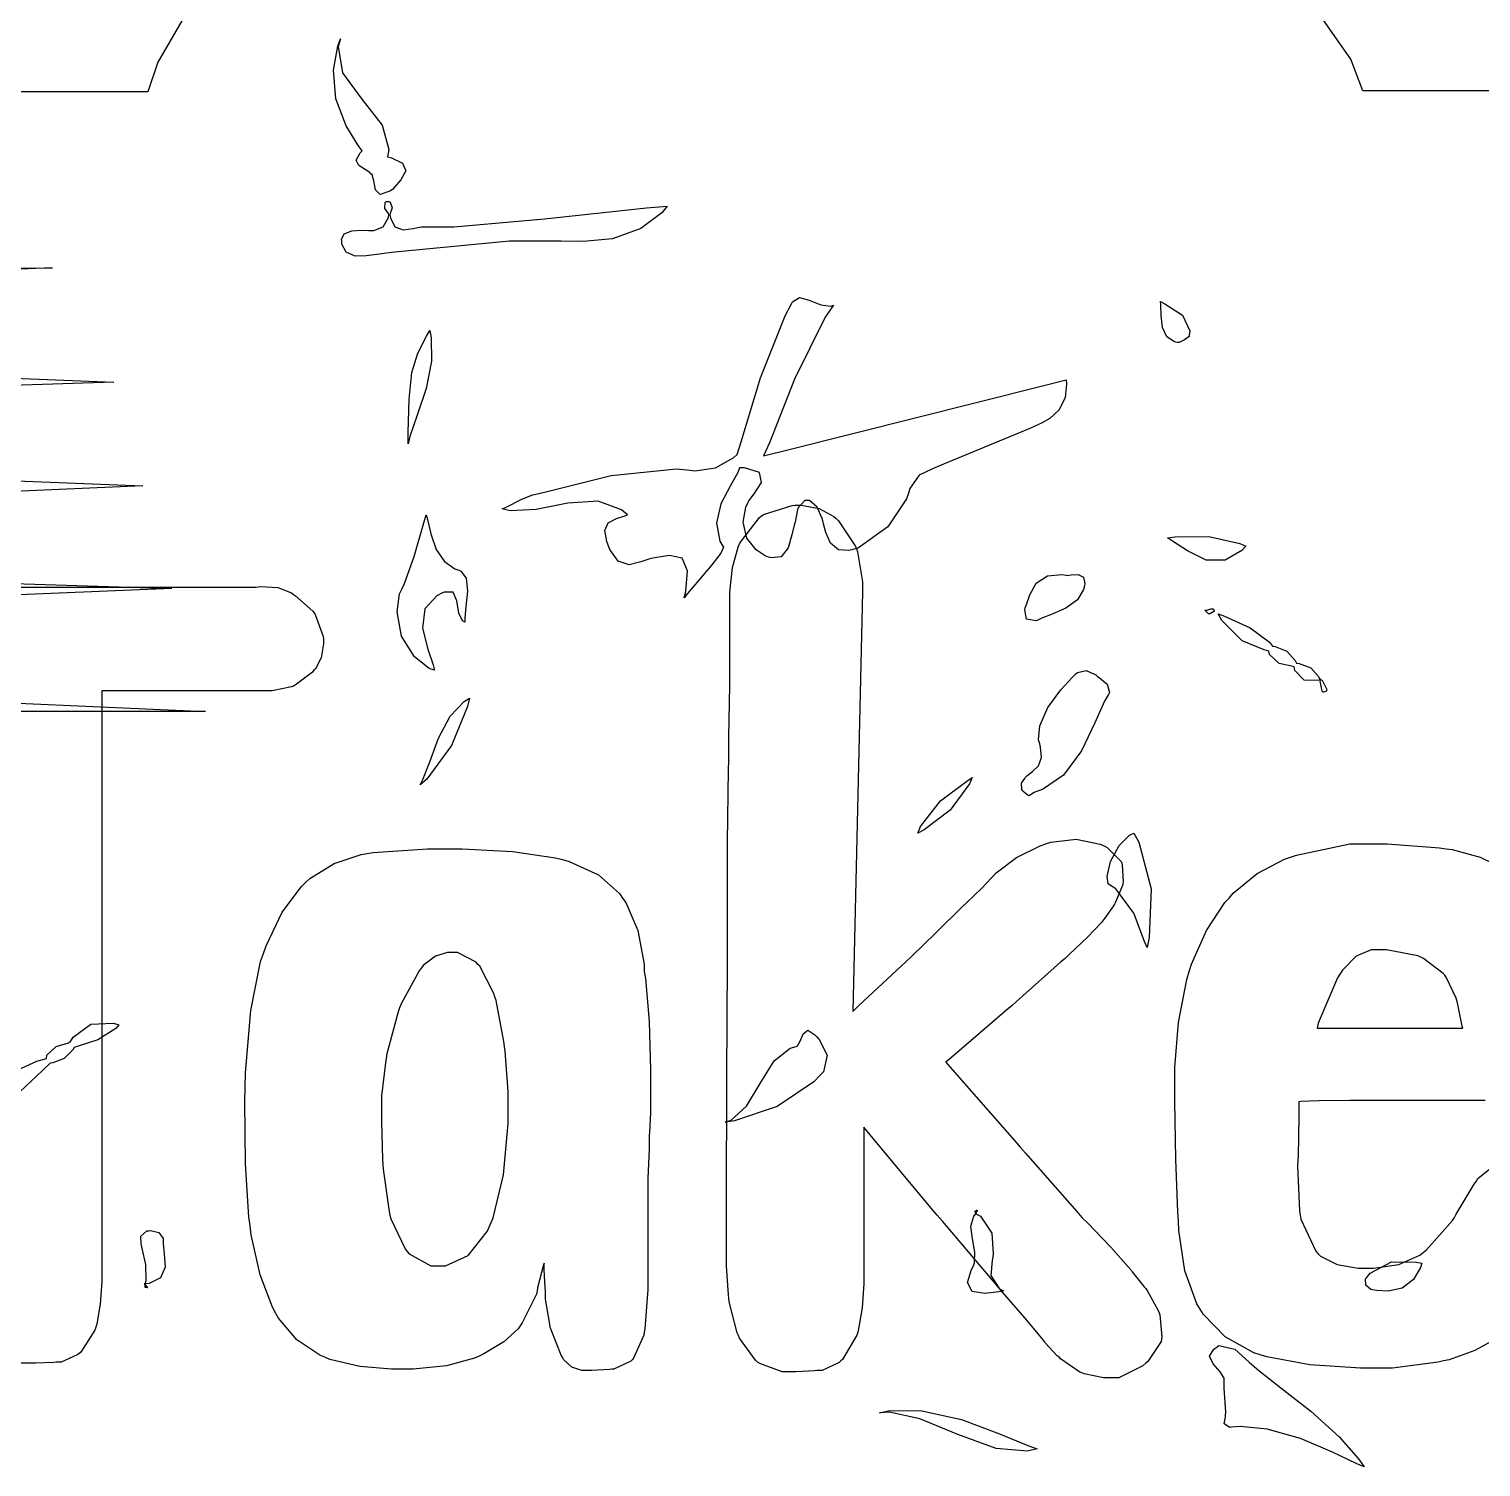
# Model space of a CAD drawing. Extents: x 103 to 248, y 22 to 332.
# Drawn here: x 180.89 to 223.38, y 222.96 to 265.05 of the extents above; entities that cross this region are included whole.
import ezdxf

# ---------------------------------------------------------------- set-up
doc = ezdxf.new("R2010")
doc.units = 0
doc.header["$MEASUREMENT"] = 0

msp = doc.modelspace()

# ---------------------------------------------------------------- linework, layer by layer
at = {"color": 32}
for points in [[(186.068, 266.507), (184.66, 264.077), (184.362, 263.208), (177.624, 263.208)], [(234.81, 263.242), (219.921, 263.242), (219.57, 264.162), (217.837, 266.657)], [(149.049, 257.987), (181.574, 258.057), (150.636, 256.786)], [(164.078, 255.481), (183.374, 254.706), (149.684, 253.611)], [(149.401, 253.048), (184.22, 251.671), (178.435, 251.424)], [(153.881, 249.66), (185.068, 248.672), (156.104, 247.474)], [(177.271, 245.463), (186.054, 245.074), (118.427, 245.074)], [(180.327, 234.476), (181.121, 234.839), (181.398, 234.914), (181.398, 234.914), (181.413, 235.012), (181.685, 235.268), (182.041, 235.374), (182.104, 235.409), (182.182, 235.541), (182.703, 235.92), (183.364, 235.946), (183.515, 235.902), (183.426, 235.788), (182.902, 235.463), (182.324, 235.277), (182.21, 235.233), (182.174, 235.162), (181.923, 234.912), (181.583, 234.783), (181.504, 234.774), (181.287, 234.564), (180.626, 233.941)]]:
    msp.add_lwpolyline(points, dxfattribs=at)
for points in [[(190.007, 264.76), (189.94, 264.536), (190.067, 263.769), (190.628, 262.992), (191.221, 262.235), (191.423, 261.52), (191.382, 261.302), (191.496, 261.276), (191.824, 261.12), (191.915, 260.893), (191.773, 260.634), (191.586, 260.42), (191.522, 260.35), (191.445, 260.298), (191.17, 260.204), (191.033, 260.342), (190.982, 260.599), (190.927, 260.776), (190.889, 260.809), (190.861, 260.85), (190.725, 260.938), (190.538, 261.051), (190.465, 261.211), (190.585, 261.424), (190.64, 261.479), (190.511, 261.654), (190.173, 262.214), (189.873, 263), (189.797, 263.846), (189.922, 264.545), (190.007, 264.76)], [(199.566, 259.857), (199.405, 259.667), (198.789, 259.206), (197.961, 258.909), (197.105, 258.83), (196.464, 258.833), (196.251, 258.833), (194.954, 258.833), (191.496, 258.507), (191.065, 258.446), (190.988, 258.439), (190.76, 258.407), (190.434, 258.402), (190.167, 258.514), (190.045, 258.753), (190.041, 258.833), (190.036, 258.885), (190.114, 259.048), (190.332, 259.139), (190.616, 259.157), (190.82, 259.151), (190.889, 259.151), (190.981, 259.151), (191.258, 259.261), (191.408, 259.53), (191.418, 259.608), (191.408, 259.644), (191.302, 259.79), (191.315, 259.967), (191.346, 259.997), (191.346, 259.997), (191.418, 259.997), (191.418, 259.997), (191.455, 259.975), (191.514, 259.817), (191.461, 259.644), (191.452, 259.608), (191.464, 259.518), (191.595, 259.256), (191.839, 259.167), (192.136, 259.212), (192.363, 259.256), (192.44, 259.256), (193.324, 259.256), (195.976, 259.49), (198.957, 259.813), (199.566, 259.857)], [(200.237, 252.13), (200.37, 252.113), (200.977, 252.202), (201.515, 252.501), (201.613, 252.589), (201.727, 252.96), (202.3, 254.834), (203.014, 256.655), (203.2, 256.999), (203.233, 257.061), (203.437, 257.192), (203.724, 257.113), (204.057, 256.97), (204.349, 256.935), (204.435, 256.963), (204.187, 256.61), (203.292, 254.798), (202.555, 252.934), (202.388, 252.553), (203.138, 252.739), (210.511, 254.591), (211.244, 254.776), (211.253, 254.649), (211.211, 254.26), (211.036, 253.899), (210.761, 253.651), (210.516, 253.511), (210.432, 253.471), (210.175, 253.357), (207.652, 252.306), (207.397, 252.2), (207.309, 252.166), (206.943, 251.99), (206.666, 251.602), (206.622, 251.46), (206.568, 251.293), (206.018, 250.472), (205.166, 249.864), (204.964, 249.803), (204.874, 249.778), (204.578, 249.801), (204.341, 250.001), (204.205, 250.314), (204.138, 250.566), (204.118, 250.649), (204.1, 250.72), (203.954, 251.055), (203.732, 251.248), (203.659, 251.248), (203.591, 251.248), (203.389, 251.024), (203.323, 250.675), (203.306, 250.613), (203.276, 250.523), (203.214, 250.245), (203.102, 249.864), (202.898, 249.601), (202.612, 249.564), (202.53, 249.59), (202.434, 249.625), (202.172, 249.8), (201.899, 250.147), (201.79, 250.613), (201.868, 251.05), (201.929, 251.178), (201.956, 251.24), (202.114, 251.437), (202.322, 251.769), (202.271, 252.061), (201.83, 252.198), (201.683, 252.2), (201.629, 252.063), (201.411, 251.67), (201.132, 251.147), (201.003, 250.578), (201.109, 250.057), (201.19, 249.907), (201.209, 249.876), (201.137, 249.701), (200.875, 249.362), (200.489, 248.916), (200.163, 248.526), (200.061, 248.392), (200.109, 248.586), (200.164, 249.189), (199.999, 249.556), (199.634, 249.632), (199.264, 249.579), (199.143, 249.554), (199.053, 249.542), (198.795, 249.452), (198.45, 249.366), (198.126, 249.472), (197.885, 249.816), (197.838, 249.943), (197.799, 250.045), (197.741, 250.369), (197.842, 250.596), (198.08, 250.717), (198.322, 250.795), (198.402, 250.825), (198.231, 250.975), (197.545, 251.226), (196.66, 251.165), (195.727, 250.98), (194.97, 250.948), (194.733, 251.001), (194.848, 251.055), (195.289, 251.28), (195.623, 251.416), (195.685, 251.424), (196.055, 251.513), (197.921, 251.976), (199.84, 252.174), (200.237, 252.13)], [(214.842, 256.081), (214.842, 256.049), (214.704, 255.95), (214.543, 255.87), (214.489, 255.87), (214.406, 255.891), (214.183, 256.038), (214.056, 256.311), (214.022, 256.664), (214.008, 256.97), (213.996, 257.069), (214.128, 256.999), (214.643, 256.668), (214.858, 256.213), (214.842, 256.081)], [(191.981, 252.906), (191.986, 253.232), (192.01, 254.208), (192.088, 254.988), (192.27, 255.556), (192.526, 256.059), (192.617, 256.223), (192.658, 256.004), (192.665, 255.323), (192.51, 254.525), (192.249, 253.748), (192.038, 253.119), (191.981, 252.906)], [(191.805, 248.672), (191.875, 248.815), (192.158, 249.604), (192.439, 250.588), (192.51, 250.825), (192.546, 250.687), (192.648, 250.27), (192.801, 249.815), (193.045, 249.461), (193.35, 249.247), (193.463, 249.202), (193.529, 249.177), (193.683, 248.97), (193.722, 248.59), (193.675, 248.136), (193.639, 247.799), (193.639, 247.686), (193.577, 247.72), (193.464, 247.952), (193.409, 248.307), (193.301, 248.564), (193.04, 248.567), (192.969, 248.532), (192.825, 248.458), (192.475, 248.07), (192.4, 247.51), (192.557, 246.895), (192.716, 246.432), (192.757, 246.275), (192.595, 246.331), (192.166, 246.665), (191.791, 247.275), (191.66, 247.986), (191.733, 248.518), (191.805, 248.672)], [(216.499, 249.907), (216.377, 249.78), (215.897, 249.501), (215.339, 249.502), (214.788, 249.769), (214.352, 250.06), (214.206, 250.155), (214.427, 250.182), (215.419, 250.191), (216.323, 249.987), (216.499, 249.907)], [(210.043, 248.109), (210.076, 248.204), (210.175, 248.486), (210.365, 248.823), (210.692, 249.042), (211.11, 249.082), (211.244, 249.061), (211.27, 249.053), (211.386, 249.067), (211.587, 249.075), (211.749, 248.998), (211.785, 248.804), (211.773, 248.744), (211.749, 248.638), (211.571, 248.342), (211.234, 248.091), (210.829, 247.922), (210.527, 247.805), (210.432, 247.756), (210.363, 247.722), (210.078, 247.774), (210.026, 248.048), (210.043, 248.109)], [(215.301, 248.039), (215.353, 248.039), (215.471, 248.073), (215.511, 248.073), (215.529, 248.073), (215.573, 248.012), (215.583, 248.003), (215.565, 247.995), (215.445, 247.933), (215.407, 247.933), (215.397, 247.942), (215.309, 248.03), (215.301, 248.039)], [(217.275, 246.98), (217.354, 246.972), (217.694, 246.84), (217.945, 246.566), (217.981, 246.485), (218.059, 246.477), (218.396, 246.349), (218.625, 246.098), (218.652, 246.027), (218.686, 246.027), (218.686, 246.027), (218.686, 246.002), (218.686, 245.992), (218.73, 245.984), (218.871, 245.718), (218.863, 245.674), (218.863, 245.666), (218.766, 245.631), (218.758, 245.64), (218.73, 245.667), (218.669, 245.958), (218.686, 245.992), (218.598, 245.976), (218.205, 245.988), (217.936, 246.271), (217.91, 246.379), (217.839, 246.397), (217.474, 246.477), (217.195, 246.736), (217.171, 246.838), (217.038, 246.874), (216.389, 247.135), (215.794, 247.73), (215.688, 247.933), (215.872, 247.862), (216.626, 247.523), (217.187, 247.095), (217.275, 246.98)], [(210.326, 242.711), (210.308, 242.703), (210.166, 242.615), (210.149, 242.605), (210.131, 242.615), (209.981, 242.729), (209.973, 242.747), (209.941, 242.787), (209.929, 242.968), (210.026, 243.108), (210.043, 243.134), (210.092, 243.184), (210.253, 243.315), (210.426, 243.484), (210.514, 243.725), (210.493, 244.027), (210.468, 244.122), (210.435, 244.245), (210.473, 244.646), (210.705, 245.185), (211.082, 245.705), (211.409, 246.06), (211.526, 246.169), (211.57, 246.213), (211.829, 246.266), (212.106, 246.143), (212.16, 246.098), (212.204, 246.064), (212.437, 245.874), (212.507, 245.623), (212.478, 245.569), (212.365, 245.371), (212.082, 244.741), (211.693, 243.915), (211.158, 243.203), (210.549, 242.786), (210.326, 242.711)], [(192.334, 242.923), (192.419, 243.083), (192.619, 243.593), (192.872, 244.286), (193.217, 244.933), (193.62, 245.363), (193.781, 245.463), (193.719, 245.217), (193.256, 244.074), (192.527, 243.091), (192.334, 242.923)], [(206.904, 241.512), (206.974, 241.706), (207.566, 242.456), (208.332, 243.029), (208.492, 243.134), (208.412, 242.95), (207.843, 242.179), (207.081, 241.601), (206.904, 241.512)], [(213.607, 238.161), (213.535, 238.337), (213.218, 239.171), (212.689, 239.881), (212.513, 239.995), (212.471, 240.023), (212.44, 240.243), (212.535, 240.675), (212.795, 241.147), (213.097, 241.449), (213.218, 241.512), (213.368, 241.248), (213.73, 239.877), (213.668, 238.452), (213.607, 238.161)], [(204.046, 234.421), (203.86, 234.228), (202.785, 233.509), (201.532, 233.09), (201.26, 233.046), (201.435, 233.107), (201.887, 233.513), (202.286, 234.184), (202.693, 234.841), (203.163, 235.217), (203.34, 235.267), (203.378, 235.281), (203.459, 235.416), (203.547, 235.634), (203.684, 235.74), (203.89, 235.609), (203.942, 235.549), (204.012, 235.471), (204.245, 235.012), (204.143, 234.519), (204.046, 234.421)], [(208.598, 230.364), (208.598, 230.4), (208.562, 230.434), (208.578, 230.434), (208.618, 230.47), (208.632, 230.47), (208.632, 230.454), (208.598, 230.4), (208.598, 230.4), (208.598, 230.4), (208.602, 230.37), (208.598, 230.364), (208.598, 230.364), (208.598, 230.364), (208.598, 230.364), (208.73, 230.294), (209.069, 229.795), (209.108, 229.209), (209.091, 229.093), (209.073, 228.997), (209.037, 228.562), (209.29, 228.174), (209.41, 228.107), (209.274, 228.078), (208.864, 228.03), (208.492, 228.094), (208.357, 228.351), (208.466, 228.734), (208.528, 228.847), (208.562, 228.936), (208.572, 229.243), (208.496, 229.632), (208.452, 230.008), (208.539, 230.295), (208.598, 230.364)], [(184.29, 228.317), (184.256, 228.317), (184.256, 228.317), (184.29, 228.317), (184.29, 228.317), (184.29, 228.317), (184.29, 228.283), (184.29, 228.283), (184.299, 228.275), (184.346, 228.211), (184.362, 228.211), (184.344, 228.211), (184.29, 228.211), (184.29, 228.211), (184.29, 228.229), (184.29, 228.27), (184.29, 228.283), (184.256, 228.317), (184.256, 228.317), (184.29, 228.317), (184.29, 228.317), (184.317, 228.415), (184.305, 228.883), (184.202, 229.35), (184.186, 229.446), (184.176, 229.49), (184.158, 229.712), (184.333, 229.864), (184.397, 229.871), (184.449, 229.88), (184.687, 229.822), (184.82, 229.647), (184.82, 229.588), (184.813, 229.491), (184.846, 229.197), (184.872, 228.808), (184.74, 228.492), (184.406, 228.331), (184.29, 228.317)], [(220.027, 228.494), (220.132, 228.626), (220.759, 228.958), (221.491, 228.953), (221.651, 228.917), (221.612, 228.792), (221.409, 228.44), (221.072, 228.187), (220.663, 228.104), (220.317, 228.123), (220.204, 228.141), (220.159, 228.151), (220.009, 228.279), (220, 228.46), (220.027, 228.494)], [(219.957, 222.956), (219.724, 223.062), (219.032, 223.391), (218.095, 223.791), (217.118, 224.064), (216.334, 224.139), (216.076, 224.12), (216.027, 224.116), (215.868, 224.218), (215.9, 224.409), (215.9, 224.473), (215.908, 224.561), (215.864, 225.262), (215.864, 225.495), (215.864, 225.557), (215.751, 225.743), (215.542, 225.972), (215.432, 226.201), (215.557, 226.407), (215.617, 226.447), (215.71, 226.507), (216.173, 226.401), (216.596, 226.026), (216.676, 225.954), (216.881, 225.775), (217.526, 225.268), (218.396, 224.587), (219.225, 223.842), (219.797, 223.193), (219.957, 222.956)], [(205.776, 224.543), (206.076, 224.605), (207.017, 224.601), (208.177, 224.345), (209.291, 223.923), (210.116, 223.585), (210.396, 223.485), (210.111, 223.42), (209.193, 223.501), (208.073, 223.909), (206.958, 224.368), (206.066, 224.562), (205.776, 224.543)]]:
    msp.add_lwpolyline(points, close=True, dxfattribs=at)
at = {"color": 7}
for points in [[(213.148, 228.706), (213.174, 228.672), (213.527, 228.231), (213.571, 228.177), (213.615, 228.124), (213.932, 227.534), (213.96, 227.471), (213.986, 227.411), (214.038, 226.766), (214.03, 226.696), (214.02, 226.625), (213.633, 226.044), (213.571, 225.99), (213.483, 225.92), (212.781, 225.565), (212.549, 225.565), (212.336, 225.565), (211.763, 225.681), (211.703, 225.708), (211.641, 225.735), (211.075, 226.122), (211.031, 226.167), (210.978, 226.211), (210.625, 226.59), (210.608, 226.624), (210.528, 226.722), (210.026, 227.317), (209.382, 228.071), (209.233, 228.247), (209.083, 228.424), (207.618, 230.152), (207.469, 230.328), (207.293, 230.532), (205.501, 232.675), (205.317, 232.904), (205.317, 228.564), (205.317, 228.328), (205.267, 227.618), (205.166, 227.004), (205.14, 226.906), (205.113, 226.81), (204.699, 226.104), (204.647, 226.06), (204.593, 226.016), (204.104, 225.778), (203.942, 225.778), (203.879, 225.77), (203.342, 225.742), (203.164, 225.742), (202.926, 225.742), (202.273, 225.98), (202.212, 226.024), (202.15, 226.078), (201.683, 226.722), (201.648, 226.8), (201.613, 226.88), (201.382, 227.79), (201.366, 227.894), (201.356, 227.992), (201.296, 228.845), (201.296, 229.129), (201.296, 231.15), (201.32, 236.573), (201.33, 237.207), (201.33, 238.019), (201.33, 239.846), (201.33, 240.454), (201.33, 241.248), (201.356, 243.374), (201.366, 243.629), (201.366, 244.308), (201.4, 245.836), (201.4, 246.345), (201.4, 246.84), (201.4, 247.951), (201.4, 248.32), (201.4, 248.561), (201.475, 249.282), (201.639, 249.882), (201.683, 249.979), (201.735, 250.067), (202.264, 250.745), (202.318, 250.789), (202.388, 250.833), (203.218, 251.099), (203.306, 251.108), (203.481, 251.108), (204.01, 251.007), (204.443, 250.781), (204.505, 250.719), (204.575, 250.649), (205.069, 249.917), (205.104, 249.837), (205.131, 249.741), (205.281, 248.861), (205.281, 248.568), (205, 236.291), (205.166, 236.451), (206.702, 237.887), (206.834, 238.019), (206.956, 238.135), (208.103, 239.255), (208.209, 239.36), (208.323, 239.466), (208.769, 239.895), (209.055, 240.198), (209.091, 240.242), (209.196, 240.348), (209.787, 240.798), (210.484, 241.142), (210.644, 241.194), (210.793, 241.248), (211.534, 241.332), (212.24, 241.186), (212.372, 241.124), (212.442, 241.089), (212.848, 240.675), (212.865, 240.63), (212.883, 240.578), (212.91, 240.083), (212.901, 240.029), (212.892, 239.977), (212.681, 239.484), (212.655, 239.43), (212.627, 239.386), (212.363, 239.007), (212.336, 238.971), (212.275, 238.893), (211.865, 238.461), (211.33, 237.958), (211.208, 237.842), (211.075, 237.728), (209.788, 236.583), (209.656, 236.467), (209.506, 236.335), (207.892, 234.951), (207.716, 234.81), (207.9, 234.589), (209.726, 232.508), (209.903, 232.304), (210.052, 232.137), (211.552, 230.434), (211.703, 230.258), (211.861, 230.099), (212.543, 229.39), (213.068, 228.804), (213.148, 228.706)], [(199.073, 234.104), (199.073, 233.963), (199.073, 233.645), (199.073, 233.539), (199.073, 233.318), (199.045, 232.755), (199.037, 232.657), (199.037, 232.27), (199.003, 231.398), (199.003, 231.105), (199.003, 231.105), (199.003, 229.199), (199.003, 228.564), (199.003, 228.151), (198.913, 227.004), (198.896, 226.906), (198.878, 226.81), (198.578, 226.139), (198.544, 226.095), (198.5, 226.05), (198.005, 225.823), (197.944, 225.814), (197.89, 225.805), (197.347, 225.778), (197.167, 225.778), (197.069, 225.778), (196.778, 225.88), (196.532, 226.104), (196.497, 226.167), (196.461, 226.228), (196.171, 226.97), (196.144, 227.048), (196.126, 227.137), (196.004, 227.864), (196.004, 228.107), (195.994, 228.195), (195.968, 228.737), (195.968, 228.917), (195.95, 228.873), (195.774, 228.195), (195.756, 228.107), (195.738, 228.019), (195.323, 227.171), (195.263, 227.083), (195.2, 227.004), (194.782, 226.616), (194.204, 226.263), (194.064, 226.201), (193.931, 226.14), (193.106, 225.916), (192.13, 225.814), (191.805, 225.814), (191.496, 225.814), (190.57, 225.898), (189.697, 226.104), (189.548, 226.167), (189.398, 226.228), (188.73, 226.673), (188.189, 227.313), (188.101, 227.471), (188.013, 227.631), (187.65, 228.583), (187.395, 229.747), (187.361, 230.011), (187.325, 230.276), (187.223, 231.829), (187.209, 233.663), (187.219, 234.068), (187.227, 234.492), (187.377, 236.318), (187.668, 237.756), (187.748, 237.985), (187.827, 238.215), (188.299, 239.197), (188.859, 239.951), (188.983, 240.065), (189.105, 240.181), (189.817, 240.622), (190.614, 240.885), (190.783, 240.911), (190.959, 240.939), (192.546, 241.053), (193.076, 241.053), (193.565, 241.053), (195.036, 240.975), (196.293, 240.789), (196.497, 240.735), (196.7, 240.683), (197.55, 240.291), (198.173, 239.739), (198.261, 239.606), (198.357, 239.474), (198.71, 238.664), (198.887, 237.676), (198.896, 237.455), (198.931, 237.253), (199.037, 235.992), (199.073, 234.576), (199.073, 234.104)], [(192.863, 228.847), (193.082, 228.847), (193.741, 229.143), (194.292, 229.844), (194.381, 230.047), (194.469, 230.25), (194.777, 231.51), (194.91, 233.005), (194.91, 233.503), (194.91, 233.944), (194.82, 235.126), (194.804, 235.267), (194.786, 235.409), (194.556, 236.609), (194.521, 236.714), (194.495, 236.812), (194.08, 237.614), (194.028, 237.666), (193.974, 237.728), (193.433, 238.019), (193.252, 238.019), (193.135, 238.019), (192.784, 237.91), (192.431, 237.64), (192.37, 237.56), (192.308, 237.482), (191.779, 236.511), (191.735, 236.397), (191.691, 236.282), (191.364, 235.046), (191.346, 234.914), (191.32, 234.782), (191.206, 233.823), (191.206, 233.503), (191.206, 233.08), (191.232, 231.953), (191.242, 231.811), (191.25, 231.67), (191.425, 230.434), (191.452, 230.328), (191.478, 230.223), (191.893, 229.342), (191.947, 229.27), (192.017, 229.199), (192.651, 228.847), (192.863, 228.847)], [(220.31, 238.089), (220.164, 238.089), (219.727, 237.909), (219.322, 237.5), (219.251, 237.383), (219.18, 237.269), (218.616, 235.946), (218.582, 235.796), (222.849, 235.796), (222.831, 235.858), (222.69, 236.538), (222.673, 236.608), (222.655, 236.679), (222.364, 237.297), (222.32, 237.349), (222.276, 237.403), (221.693, 237.844), (221.615, 237.878), (221.535, 237.914), (220.616, 238.089), (220.31, 238.089)]]:
    msp.add_lwpolyline(points, close=True, dxfattribs=at)
for points in [[(175.401, 248.708), (187.537, 248.708), (187.66, 248.726), (188.175, 248.696), (188.568, 248.54), (188.63, 248.496), (188.63, 248.496), (188.691, 248.452), (189.194, 248.011), (189.229, 247.967), (189.264, 247.906), (189.502, 247.263), (189.512, 247.191), (189.512, 247.055), (189.436, 246.641), (189.273, 246.319), (189.229, 246.275), (189.185, 246.222), (188.682, 245.843), (188.63, 245.816), (188.568, 245.79), (188.006, 245.674), (187.818, 245.674), (183.021, 245.674), (183.021, 228.6), (183.021, 228.381), (182.972, 227.719), (182.871, 227.146), (182.845, 227.048), (182.818, 226.96), (182.403, 226.315), (182.35, 226.271), (182.296, 226.237), (181.834, 226.024), (181.681, 226.024), (181.618, 226.016), (181.083, 225.99), (180.905, 225.99), (180.657, 225.99)], [(223.89, 226.748), (223.202, 226.369), (222.444, 226.096), (222.286, 226.06), (222.126, 226.026), (220.791, 225.848), (220.346, 225.848), (219.851, 225.848), (218.369, 225.95), (217.117, 226.176), (216.922, 226.237), (216.728, 226.299), (215.894, 226.762), (215.255, 227.419), (215.158, 227.578), (215.061, 227.736), (214.709, 228.694), (214.533, 229.879), (214.525, 230.152), (214.507, 230.416), (214.445, 231.969), (214.419, 233.649), (214.419, 234.208), (214.419, 234.648), (214.523, 235.964), (214.77, 237.226), (214.842, 237.455), (214.912, 237.676), (215.343, 238.664), (215.882, 239.474), (216.006, 239.606), (216.129, 239.748), (216.825, 240.326), (217.628, 240.745), (217.804, 240.807), (217.981, 240.869), (219.542, 241.194), (220.063, 241.194), (220.636, 241.194), (222.17, 241.081), (222.356, 241.053), (222.533, 241.027), (223.357, 240.807), (224.094, 240.446)], [(223.501, 233.679), (223.308, 233.679), (223.308, 233.679), (222.443, 233.679), (220.498, 233.679), (219.851, 233.679), (219.546, 233.679), (218.634, 233.675), (218.097, 233.655), (218.053, 233.645), (218.053, 233.214), (218.025, 232.058), (218.017, 231.915), (218.007, 231.775), (218.069, 230.452), (218.087, 230.328), (218.103, 230.214), (218.544, 229.271), (218.616, 229.199), (218.686, 229.129), (219.171, 228.883), (219.788, 228.776), (219.993, 228.776), (220.237, 228.776), (220.971, 228.887), (221.587, 229.157), (221.685, 229.235), (221.782, 229.315), (222.549, 230.17), (222.603, 230.258), (222.655, 230.356), (223.184, 231.238), (223.238, 231.316), (223.29, 231.396), (223.639, 231.684)]]:
    msp.add_lwpolyline(points, dxfattribs=at)

doc.saveas('drawing.dxf')
